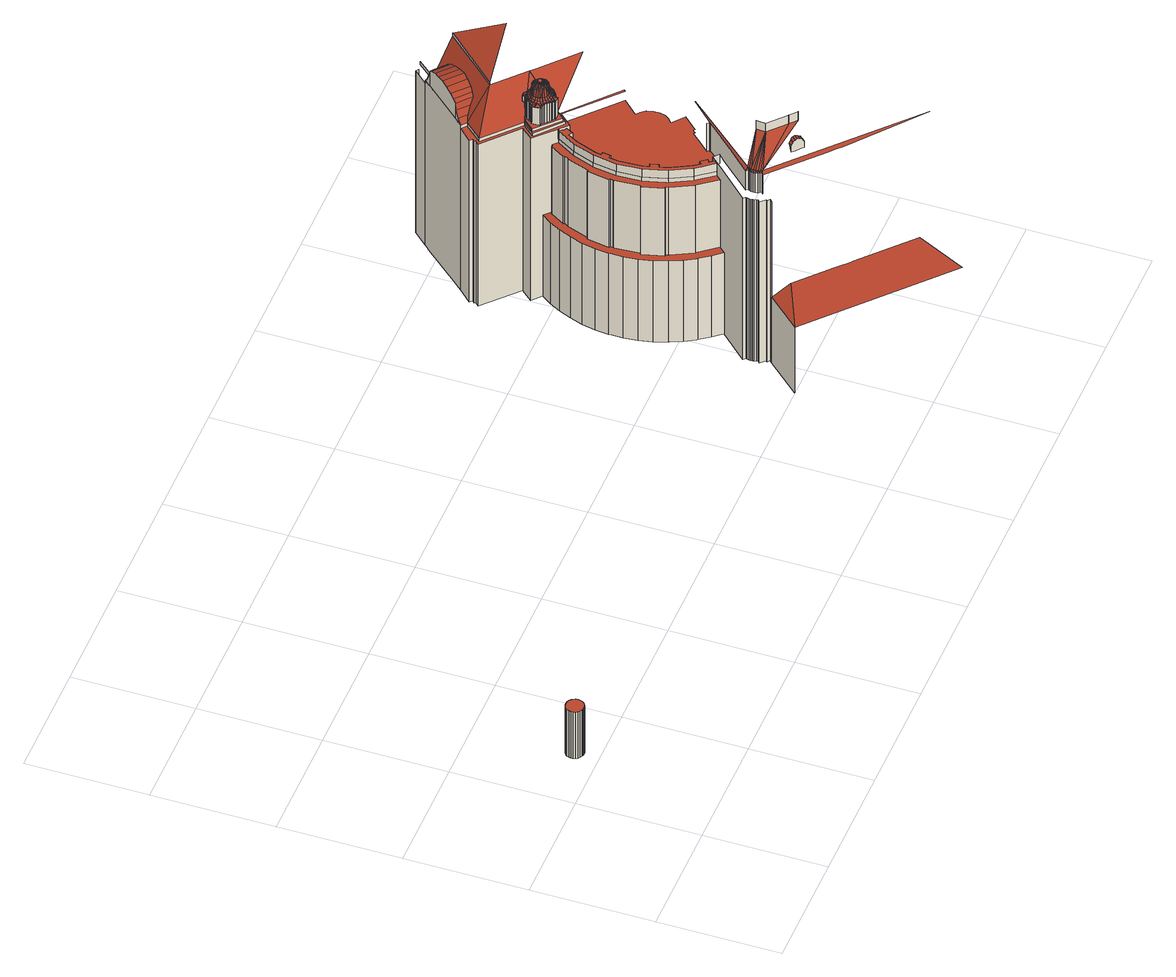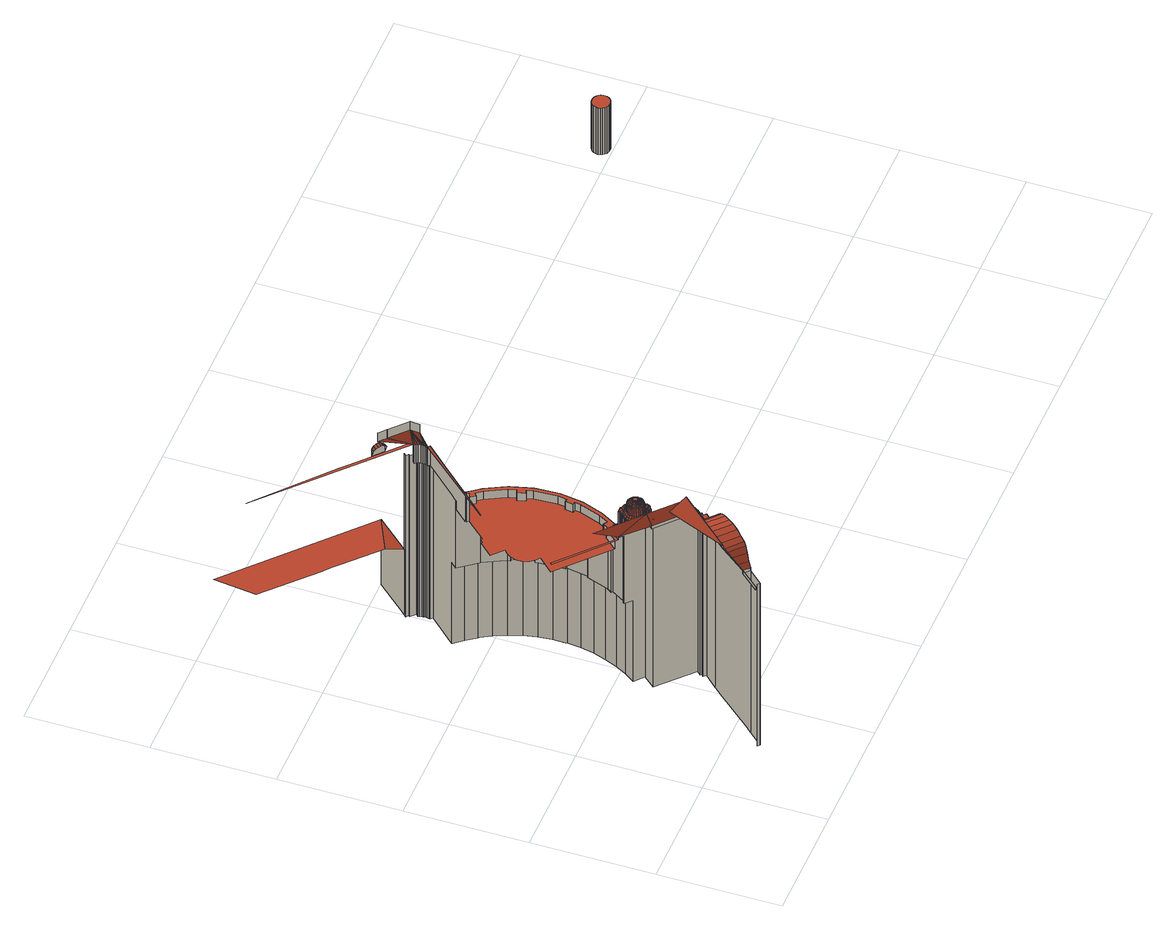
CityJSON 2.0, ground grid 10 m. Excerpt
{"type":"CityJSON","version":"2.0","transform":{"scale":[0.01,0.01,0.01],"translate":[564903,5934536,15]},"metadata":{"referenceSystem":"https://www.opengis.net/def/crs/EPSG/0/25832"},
"CityObjects":{
"building1":{"type":"Building","attributes":{"Grundfläche 2D":"1.590623","Grundhöhe NN":"19.062"},"geometry":[{"type":"Solid","lod":"3","boundaries":[[[[0,1,2,3,4,5,6,7,8,9,10,11,12,13,14,15,16,17,18,19,20,21,22,23,24]],[[25,26,4,3]],[[27,28,2,1]],[[28,25,3,2]],[[26,29,5,4]],[[29,30,6,5]],[[30,31,7,6]],[[31,32,8,7]],[[32,33,9,8]],[[33,34,10,9]],[[34,35,11,10]],[[35,36,12,11]],[[36,37,13,12]],[[37,38,14,13]],[[38,39,15,14]],[[39,40,16,15]],[[40,41,17,16]],[[41,42,18,17]],[[42,43,19,18]],[[43,44,20,19]],[[44,45,21,20]],[[45,46,22,21]],[[46,47,23,22]],[[47,48,24,23]],[[48,49,0,24]],[[49,27,1,0]],[[46,45,44,43,42,41,40,39,38,37,36,35,34,33,32,31,30,29,26,25,28,27,49,48,47]]]],"semantics":{"surfaces":[{"type":"RoofSurface"},{"type":"WallSurface"},{"type":"GroundSurface"}],"values":[[0,1,1,1,1,1,1,1,1,1,1,1,1,1,1,1,1,1,1,1,1,1,1,1,1,1,2]]}}]},
"building2":{"type":"Building","attributes":{"Grundfläche 2D":"3936.063557","Grundhöhe NN":"15.115"},"children":["building2-1","building2-2","building2-3","building2-4","building2-5","building2-6"],"geometry":[{"type":"MultiSurface","lod":"3","boundaries":[[[50,51,52,53]],[[50,54,51]],[[55,56,57,58,59,60]],[[61,56,55,62]],[[63,64,52,51,65]],[[66,61,62,67]],[[68,69,70,71]],[[70,69,72,73,74,75]],[[76,68,71,77]],[[73,78,79,74]],[[58,76,77,59]],[[78,80,81,79]],[[63,66,67,64]],[[80,82,83,81]],[[82,84,85,83]],[[86,87,88,89]],[[85,84,90,86,89,91]],[[92,93,94,95,96,97]],[[98,99,100,101,102,103]],[[103,102,101,104,105,106]],[[107,108,109,100,99,98]],[[103,110,98]],[[106,111,103]],[[106,105,104,94,93,92]],[[112,113,114,109,108,107]],[[97,115,92]],[[92,116,106]],[[111,110,103]],[[116,111,106]],[[107,117,112]],[[107,98,110,117]],[[115,116,92]],[[118,119,120,114,113,112]],[[117,121,112]],[[112,121,118]],[[122,123,124,120,119,118]],[[125,126,127,128,124,123,122,129]],[[121,130,118]],[[129,122,131,125]],[[118,130,122]],[[122,130,131]],[[132,110,111]],[[132,111,116]],[[132,117,110]],[[132,116,115]],[[132,121,117]],[[133,130,121]],[[134,135,136,137]],[[135,138,139,136]],[[140,141,142,134,137,143]],[[138,144,145,139]],[[131,130,133]],[[146,147,148,141,140,149]],[[133,121,132]],[[145,144,150,151,152,153]],[[154,155,156,157,158,159]],[[160,147,146,161]],[[154,159,162,163]],[[164,165,157,156]],[[166,167,163,162,168,169]],[[151,170,171,152]],[[172,173,166,169,174,175]],[[133,132,176,177]],[[178,179,54,50,180,181,182,183]],[[165,164,184,185,186,187,188,189]],[[190,132,115,191]],[[192,193,194,160,161,195]],[[115,196,191]],[[197,198,187,186]],[[170,199,200,171]],[[201,202,203,204,205,206,207,208]],[[132,190,209,210,211,176]],[[212,213,198,197]],[[214,215,213,212]],[[216,217,172,175,218,219]],[[202,201,220,221]],[[222,223,224,225,226,227,115,97]],[[115,228,229]],[[230,231,206,205]],[[232,233,196,115,229,234]],[[191,209,190]],[[214,235,236,237,238,215]],[[210,209,191,239]],[[240,210,239]],[[191,196,240,239]],[[241,242,216,219,193,192,88,87,243,244,245,246,247,248,249]],[[250,251,252,253,254,199,170,151,150,144,138,135,134,142,141,148,147,160,194,193,219,218,175,174,169,168,162,159,158,157,165,189,188,187,198,213,215,238,237,255,256,257,258,259,260,261,262,263,264]],[[199,254,265,200]],[[242,241,266,267,221,220,268,269]],[[196,233,232,234,270,271,272,273,274,240]],[[230,275,276,231]],[[229,270,234]],[[277,278,273,272,271]],[[279,255,237,236]],[[270,229,277,271]],[[229,228,278,277]],[[207,206,231,276,280,281,282,283,284,285,286,287,288,289,290,291,292,293,279,236,235,214,212,197,186,185,184,164,156,155,154,163,167,166,173,172,217,216,242,269,268,220,201,208]],[[294,295,127,126,125,296,297,298,299,300,301,302,303]],[[254,253,304,265]],[[305,280,276,275]],[[279,293,292,257,256,255]],[[302,247,246,303]],[[306,281,280,305]],[[253,252,307,304]],[[308,309,310,311]],[[300,299,298,297,296,125,131,312,313,314]],[[309,315,316,310]],[[292,291,290,259,258,257]],[[315,317,318,316]],[[317,319,320,318]],[[289,260,259,290]],[[319,321,322,320]],[[288,261,260,289]],[[323,324,325,326]],[[307,252,251,250,327,328]],[[329,308,311,330]],[[331,282,281,306]],[[332,329,330,333]],[[334,335,336,337]],[[338,339,335,334]],[[326,325,340,341]],[[287,262,261,288]],[[264,285,284,283,342,343,344,345,346,332,333,327,250]],[[286,263,262,287]],[[285,264,263,286]],[[326,347,323]],[[348,321,324,323]],[[349,350,351,352,341,340,353,354]],[[355,342,331,306,305,275,230,205,204,203,202,221,267,266,241,249,248,247,302,301,336,335,339,356,357,358,359,360,361,362,363,364,365,366,367,368,369,370,371,372,373,374,375,376,377,378,379,380,381]],[[342,283,282,331]],[[317,315,309,308,329,332,346,345,344,382,383,384,385,386,387,388,389,390,349,354,353,340,325,324,321,319]],[[350,349,390,391]],[[344,343,342,355,392,382]],[[341,393,394,347,326]],[[381,380,379,384,383,382,392,355]],[[384,379,378,385]],[[395,396,341,352,351,350,391,397]],[[396,395,397,398,394,393,341]],[[385,378,377,386]],[[391,390,389,397]],[[399,400,322,321,348,401,402,403,404,405,406,407,408,409,410]],[[347,411,412,413,323]],[[414,415,394,398,397]],[[406,405,404,403,402,401,348,323,413]],[[416,417,412,411,347]],[[416,418,417]],[[407,419,420,408]],[[413,421,407,406]],[[419,422,423,420]],[[424,425,421,413]],[[422,426,427,423]]],"semantics":{"surfaces":[{"type":"WallSurface"},{"type":"RoofSurface"}],"values":[0,1,0,0,0,0,0,0,0,0,0,0,0,0,0,0,0,0,0,0,0,1,1,0,0,1,1,1,1,1,1,1,0,1,1,0,0,1,1,1,1,1,1,1,1,1,1,0,0,0,0,1,0,1,0,0,0,0,0,0,0,0,0,1,0,1,0,1,0,0,0,0,0,0,0,0,1,1,0,1,1,0,0,1,0,0,1,0,0,0,0,1,1,0,0,0,1,0,0,0,0,0,0,0,0,1,0,0,0,0,0,0,0,0,0,0,0,0,0,0,0,0,0,0,0,1,0,0,1,0,1,0,0,1,0,0,1,1,0,0,0,1,1,1,0,1,0,0,0,0,0]}}]},
"building2-1":{"type":"BuildingInstallation","parents":["building2"],"geometry":[{"type":"MultiSurface","lod":"3","boundaries":[[[428,429,430,431,432,433,434]],[[435,428,434,436]],[[437,435,436,438]],[[439,437,438,440]],[[433,432,441,442]],[[443,444,445,446,447,448,440,449]],[[448,439,440]],[[450,451,452,453,454,455,449,440,438,436,434,433,442]],[[442,441,450]],[[455,443,449]]],"semantics":{"surfaces":[{"type":"RoofSurface"},{"type":"WallSurface"}],"values":[0,0,0,0,0,0,0,1,1,1]}}]},
"building2-2":{"type":"BuildingInstallation","parents":["building2"],"geometry":[{"type":"MultiSurface","lod":"3","boundaries":[[[456,392,343,457,458,459,460,461,462,463,464,465,466,467,468,469,470,471,472,473,474,475,476,477,478,479,480,481,482,483,484,485,486,487,488,489,490,491,492]],[[342,331,457,343]],[[331,306,458,457]],[[306,305,459,458]],[[305,275,460,459]],[[275,230,461,460]],[[230,205,462,461]],[[205,204,203,202,465,464,463,462]],[[202,221,466,465]],[[221,267,266,241,469,468,467,466]],[[241,249,470,469]],[[472,471,493,494]],[[471,470,249,493]],[[473,472,494,495]],[[495,496,474,473]],[[475,474,496,497]],[[476,475,497,498]],[[477,476,498,499]],[[499,500,478,477]],[[479,478,500,501]],[[501,502,480,479]],[[481,480,502,503]],[[482,481,503,504]],[[483,482,504,505]],[[505,506,484,483]],[[485,484,506,507]],[[507,508,486,485]],[[487,486,508,509]],[[488,487,509,510]],[[489,488,510,511]],[[490,489,511,512]],[[491,490,512,513]],[[514,381,456,492]],[[513,514,492,491]],[[355,392,456,381]],[[342,343,392,355]]],"semantics":{"surfaces":[{"type":"RoofSurface"},{"type":"WallSurface"}],"values":[0,1,1,1,1,1,1,1,1,1,1,1,1,1,1,1,1,1,1,1,1,1,1,1,1,1,1,1,1,1,1,1,1,1,1,1]}}]},
"building2-3":{"type":"BuildingInstallation","parents":["building2"],"geometry":[{"type":"MultiSurface","lod":"3","boundaries":[[[515,516,517,518,519,520,521,522,523]],[[524,525,526,348,323,527]],[[524,523,522,521,526,525]],[[402,401,348,526,521,520]]],"semantics":{"surfaces":[{"type":"RoofSurface"},{"type":"WallSurface"}],"values":[0,0,0,1]}}]},
"building2-4":{"type":"BuildingInstallation","parents":["building2"],"geometry":[{"type":"MultiSurface","lod":"3","boundaries":[[[528,529,530]],[[528,531,532,533]],[[528,533,529]],[[534,535,532,531,536,537]],[[538,539,540]],[[541,542,543,544,545,546]],[[542,541,546,547,548]],[[549,547,546,550,551]],[[545,552,550,546]],[[549,551,553]],[[554,555,553,551,556]],[[557,558,554,556,559]],[[556,551,559]],[[559,550,552]],[[551,550,559]],[[560,534,537,561,562]],[[563,564,565]],[[566,567,563]],[[567,568,563]],[[568,564,563]],[[565,569,530,570,571]],[[569,565,564,572]],[[571,566,565]],[[566,563,565]],[[569,573,530]],[[569,572,574,573]],[[575,576,577,578,579]],[[577,580,581,582,583,578]],[[584,585,586,587,588,579]],[[589,590,591,584,592,593]],[[593,592,584,579,578]],[[585,584,591,594,586]],[[595,596,587,586]],[[597,566,571,598,599]],[[600,601,602,603,604,605]],[[601,600,606,607,602]],[[595,586,594,603,602]],[[602,607,595]],[[608,609,600,605,610]],[[609,611,612,600]],[[612,606,600]],[[613,614,615,616,617,618]],[[615,619,620,621,622,616]],[[623,624,613,618,625,626]],[[617,616,627,628,629,618]],[[626,625,618,629,630,631]],[[631,632,633,634,635,626]],[[636,637,623,626,635,634]],[[597,638,567,566]],[[599,639,640,641,597]],[[642,643,644,645,646,647]],[[647,648,642]],[[649,650,647,646,651,652]],[[653,648,647]],[[643,642,648,654]],[[655,656,643,654,657,658]],[[659,660,644,643,656,655]],[[531,528,530,573,661]],[[537,536,531,661,662]],[[662,661,663,664]],[[661,573,574,663]],[[664,665,666,667,662]],[[662,667,562,561,537]],[[638,668,567]],[[567,668,669,568]],[[560,670,671,672,673,674,675,676,677,678,679,680,681,682,683,684,685,686,687,688,689,690,691,692,693,694,695,696,697,698,699,700,701,702,703,704,529,533,532,535,534]],[[705,630,629,706]],[[707,706,629,628,627]],[[705,708,631,630]],[[633,632,631,708,709,710]],[[658,657,654,711,712,713]],[[714,711,654,648,653]],[[713,715,716,717,718,658]],[[719,720,655,658,718,717]],[[582,581,721,636,634,722]],[[640,723,724,725,641]],[[724,726,727,612,611,725]],[[633,728,729,582,722,634]],[[595,607,596]],[[730,731,714,653,732]],[[716,733,734,735,717]],[[736,589,593,737,729]],[[633,710,736,729,728]],[[738,739,607,606,727]],[[727,606,612]],[[740,741,742,743,734]],[[719,717,735,734,743,744]],[[740,734,733,745,741]],[[741,746,621]],[[621,742,741]],[[627,746,741,745,747,707]],[[621,746,627,616,622]],[[667,748,649,652,749,562]],[[649,748,667,666,750,730]],[[647,650,649,730,732,653]],[[751,668,638,752,753,754]],[[663,574,557,559]],[[559,552,663]],[[664,663,552,545]],[[666,665,664,545,544,543]],[[755,756,659,655,720,719]],[[572,557,574]],[[564,568,669,558,572]],[[558,557,572]],[[752,638,597,641,753]],[[757,753,641,725,608]],[[730,750,666,543,758,731]],[[608,725,609]],[[725,611,609]],[[610,759,608]],[[753,757,608,759,760,754]],[[761,587,596,739,762]],[[579,588,587,761,763,575]],[[607,739,596]],[[729,737,593,578,583,582]],[[764,765,755,719,744,743]],[[742,621,620,766,764,743]],[[767,398,768,769,770,771,772,773,774,775,776,777,778,779,780,781,782,783,784,785,786,787,788,789,790,791,792,793,794,795,796,797,798,799,800,801,802,803,804,805,806,807,808,809,810,811]],[[576,691,577]],[[576,575,693,692]],[[576,692,691]],[[575,763,693]],[[763,694,693]],[[697,696,762,739]],[[695,762,696]],[[763,761,695]],[[695,694,763]],[[761,762,695]],[[691,580,577]],[[721,581,689,688,687,636]],[[687,686,685,623,637,636]],[[689,581,580,690]],[[690,580,691]],[[812,813,814]],[[814,815,812]],[[812,816,813]],[[817,818,819]],[[819,820,821,817]],[[822,819,818,814]],[[540,823,824,825,826]],[[824,827,825]],[[823,540,828]],[[540,829,830,831,832,828]],[[833,834,835,836]],[[837,836,838,839,840]],[[836,835,838]],[[841,842,843,844,845]],[[846,842,841]],[[847,848,846,841]],[[844,849,845]],[[850,845,849,851,852]],[[540,539,829]],[[826,538,540]],[[829,853,830]],[[539,853,829]],[[854,855,555,856,831,830]],[[830,853,854]],[[857,858,816,859]],[[860,861,862,547,549]],[[860,863,861]],[[860,549,553]],[[553,555,855,864,860]],[[864,865,860]],[[865,863,860]],[[861,866,862]],[[867,866,861]],[[861,863,867]],[[862,868,869,548,547]],[[862,870,868]],[[866,870,862]],[[871,872,873]],[[873,874,871]],[[872,875,876,877,873]],[[877,878,873]],[[879,874,873]],[[873,878,879]],[[871,880,820,872]],[[871,881,880]],[[874,881,871]],[[880,821,820]],[[880,882,821]],[[880,881,883,882]],[[854,884,855]],[[853,884,854]],[[855,884,864]],[[885,886,548,869,887,888]],[[888,889,885]],[[890,885,889,891]],[[875,890,891,892,876]],[[869,893,887]],[[868,894,869]],[[894,893,869]],[[887,895,888]],[[887,893,896,895]],[[889,888,897,891]],[[888,895,898,897]],[[813,858,899,822,814]],[[818,815,814]],[[813,816,858]],[[899,858,900,901]],[[857,902,903,904,900,858]],[[848,847,905]],[[843,906,844]],[[907,908,909,905,847]],[[901,910,911,908,907]],[[912,913,914]],[[912,915,913]],[[916,917,912]],[[917,915,912]],[[913,825,827,914]],[[913,918,825]],[[915,918,913]],[[825,919,826]],[[920,919,825]],[[825,921,920]],[[918,921,825]],[[817,922,818]],[[821,923,817]],[[923,922,817]],[[818,922,924,815]],[[925,834,833,926,850,852]],[[927,925,852,928]],[[928,852,929]],[[852,851,929]],[[930,931,834,925]],[[930,925,927]],[[835,834,932,838]],[[933,834,931,934]],[[933,935,834]],[[935,932,834]],[[892,891,936,876]],[[897,937,891]],[[891,938,936]],[[937,938,891]],[[876,939,877]],[[936,939,876]],[[940,849,941]],[[849,844,941]],[[941,844,906]],[[942,943,851,849]],[[940,944,849]],[[944,942,849]],[[916,912,914,837,840]],[[840,945,916]],[[839,946,840]],[[946,945,840]],[[945,947,916]],[[947,917,916]],[[882,923,821]],[[870,948,868]],[[948,894,868]],[[949,950,911,910]],[[910,901,900]],[[951,910,900]],[[951,900,904]],[[949,910,951]],[[952,908,953]],[[908,911,953]],[[953,911,954]],[[950,954,911]],[[909,908,955]],[[952,955,908]],[[943,956,851]],[[957,878,877]],[[877,939,957]],[[838,958,839]],[[959,946,839]],[[864,884,960,865]],[[919,538,826]],[[961,853,539]],[[962,884,853]],[[963,935,933]],[[964,936,938,965]],[[937,897,966]],[[967,820,819,968,969]],[[968,819,822,970,971]],[[969,968,733,716,967]],[[713,972,967,716,715]],[[872,820,967,972,973]],[[973,972,713]],[[745,733,968,971,970]],[[570,704,703,571]],[[571,703,598]],[[530,529,570]],[[529,704,570]],[[639,701,640]],[[639,599,702,701]],[[598,703,702,599]],[[974,824,823,975,976]],[[832,831,977,978,975,828]],[[554,979,977,831,856,555]],[[668,751,754,974,976,975]],[[669,668,975,978,977]],[[979,554,558,669,977]],[[824,974,827]],[[836,837,980,981,982]],[[980,983,610,605]],[[980,837,983]],[[984,759,983]],[[983,837,914,984]],[[983,759,610]],[[914,827,974,985,984]],[[984,985,974,754,760,759]],[[981,980,605,604,603,982]],[[828,975,823]],[[614,682,615]],[[619,615,682,681]],[[613,684,614]],[[684,683,614]],[[614,683,682]],[[685,684,613,624,623]],[[619,681,680,620]],[[701,723,640]],[[699,724,723,700]],[[699,698,727,726,724]],[[700,723,701]],[[698,697,738,727]],[[739,738,697]],[[673,672,646,645,644]],[[672,651,646]],[[671,651,672]],[[644,660,673]],[[675,674,660,659]],[[670,651,671]],[[652,651,670]],[[670,560,562,749,652]],[[673,660,674]],[[677,676,675,659,756,755]],[[680,679,764,766,620]],[[755,765,677]],[[678,765,679]],[[679,765,764]],[[677,765,678]],[[986,833,836,982,987]],[[833,986,926]],[[988,989,845,850,990]],[[989,988,590,589]],[[603,594,986,987,982]],[[591,990,991,594]],[[988,990,591]],[[591,590,988]],[[594,991,986]],[[850,926,991,990]],[[986,991,926]],[[841,845,992,993]],[[847,841,993,994,995]],[[845,989,992]],[[996,997,995,710,709,708]],[[736,993,992,589]],[[736,710,995,994,993]],[[992,989,589]],[[907,847,995,997,996]],[[705,706,998,999]],[[707,1000,1001,706]],[[706,1001,998]],[[705,999,708]],[[999,996,708]],[[1000,1002,970,822,899]],[[1002,1000,707,747,745,970]],[[899,901,998,1001,1000]],[[996,999,998,901,907]],[[1003,1004,542,548,886,885]],[[1004,1003,731,758,543,542]],[[711,714,1005,1006,1007]],[[731,1008,1005,714]],[[1009,973,713,712,711]],[[885,890,1005,1008,1003]],[[890,875,1007,1006,1005]],[[1007,875,872,973,1009]],[[1008,731,1003]],[[1007,1009,711]],[[956,929,851]],[[932,958,838]],[[839,958,959]],[[920,921,1010]],[[789,788,787,948,870,866]],[[866,867,790,789]],[[894,948,787,786,893]],[[784,783,782,897,898,895]],[[895,896,893,786,785,784]],[[865,960,884,794,793,792]],[[867,863,865,792,791,790]],[[1011,815,924,922,1012,1013]],[[1014,1015,1012,922,923,882]],[[881,874,879,772,771,770]],[[772,879,878,773]],[[881,770,769,883]],[[768,1014,882,883,769]],[[939,775,774,773,878,957]],[[936,776,775,939]],[[816,812,815,1011,1016]],[[947,945,1017,1018]],[[945,946,959,1019,1020,1017]],[[917,947,1018,1021]],[[803,915,917,1021]],[[1021,804,803]],[[800,920,1010]],[[802,801,800,1010,921,918]],[[920,800,799,919]],[[918,915,803,802]],[[539,797,796,961]],[[538,798,797,539]],[[799,798,538,919]],[[961,796,795,962,853]],[[795,794,884,962]],[[934,1022,933]],[[963,933,1022,1023]],[[1024,932,935,963,1023,1025]],[[958,1026,1019,959]],[[958,932,1024,1026]],[[897,782,781,966]],[[778,777,964,965]],[[777,776,936,964]],[[780,779,778,965,938,937]],[[966,781,780,937]],[[857,859,816,1016,1027]],[[1027,902,857]],[[1028,1029,810,809]],[[1029,1030,395,398,767,811,810]],[[806,805,393]],[[1031,1028,809,808,807,806,393,396]]],"semantics":{"surfaces":[{"type":"RoofSurface"},{"type":"WallSurface"}],"values":[0,0,0,0,0,0,0,0,0,0,0,0,0,0,0,0,0,0,0,0,0,0,0,0,0,0,0,0,0,0,0,0,0,0,0,0,0,0,0,0,0,0,0,0,0,0,0,0,0,0,0,0,0,0,0,0,0,0,0,0,0,0,0,0,0,0,0,0,0,0,0,0,0,0,0,0,0,0,0,0,0,0,0,0,0,0,0,0,0,0,0,0,0,0,0,0,0,0,0,0,0,0,0,0,0,0,0,0,0,0,0,0,0,0,0,0,0,0,0,0,0,0,0,0,0,0,0,0,0,0,0,0,0,0,0,0,0,0,0,0,0,0,0,0,0,0,0,0,0,0,0,0,0,0,0,0,0,0,0,0,0,0,0,0,0,0,0,0,0,0,0,0,0,0,0,0,0,0,0,0,0,0,0,0,0,0,0,0,0,0,0,0,0,0,0,0,0,0,0,0,0,0,0,0,0,0,0,0,0,0,0,0,0,0,0,0,0,0,0,0,0,0,0,0,0,0,0,0,0,0,0,0,0,0,0,0,0,0,0,0,0,0,0,0,0,0,0,0,0,0,0,0,0,0,0,0,0,0,0,0,0,0,0,0,0,0,0,0,0,0,0,0,0,0,0,0,0,0,0,0,0,0,0,0,0,0,0,0,0,0,0,0,0,0,0,0,0,0,0,0,0,0,0,0,0,0,0,0,0,0,0,0,0,0,0,0,0,0,0,0,0,0,0,0,0,0,0,0,0,0,0,0,0,0,0,0,0,0,0,0,0,0,0,0,0,0,0,0,0,0,0,0,0,0,0,0,0,0,0,0,0,0,0,0,0,0,0,0,0,0,0,0,0,0,0,1,1,1,1,1,1,1,1,1,1,1,1,1,1,1,1,1,1,1,1,1,1,1,1,1,1,1,1,1,1,1,1,1,1,1,1,1,1,1,1,1,1,1,1,1,1]}}]},
"building2-5":{"type":"BuildingInstallation","parents":["building2"],"geometry":[{"type":"MultiSurface","lod":"3","boundaries":[[[520,519,518,517,1032,1033,1034]],[[1035,1036,1034,1033,1032]],[[1037,1036,1035,1038]],[[1039,1037,1038,1040,1041]],[[1042,1039,1041,1043]],[[1044,1042,1043,1045]],[[1046,1047,1048,1044,1045]],[[1049,1050,1051,1048,1047,1046,1052]],[[1036,1037,1039,1042,1044,1048,1051,403,402,520,1034]]],"semantics":{"surfaces":[{"type":"RoofSurface"},{"type":"WallSurface"}],"values":[0,0,0,0,0,0,0,0,1]}}]},
"building2-6":{"type":"BuildingInstallation","parents":["building2"],"geometry":[{"type":"MultiSurface","lod":"3","boundaries":[[[1053,413,406,1054,1055,1056]],[[1057,1051,1050,1049,1052,1058,1059,1060]],[[1056,1055,1054,1057,1060]],[[404,403,1051,1057,1054,406,405]]],"semantics":{"surfaces":[{"type":"RoofSurface"},{"type":"WallSurface"}],"values":[0,0,0,1]}}]}
},
"vertices":[
[203,1073,878],[196,1090,878],[186,1104,878],[172,1116,878],[156,1123,878],[138,1126,878],[120,1125,878],[103,1120,878],[88,1110,878],[76,1097,878],[67,1081,878],[63,1063,878],[63,1046,878],[68,1028,878],[76,1013,878],[89,1000,878],[104,990,878],[121,985,878],[139,984,878],[156,987,878],[173,995,878],[186,1006,878],[197,1021,878],[203,1038,878],[206,1055,878],[172,1116,406],[156,1123,406],[196,1090,406],[186,1104,406],[138,1126,406],[120,1125,406],[103,1120,406],[88,1110,406],[76,1097,406],[67,1081,406],[63,1063,406],[63,1046,406],[68,1028,406],[76,1013,406],[89,1000,406],[104,990,406],[121,985,406],[139,984,406],[156,987,406],[173,995,406],[186,1006,406],[197,1021,406],[203,1038,406],[206,1055,406],[203,1073,406],
[4749,1007,676],[4996,1278,676],[4996,1278,12],[4749,1007,12],[5112,1171,751],[4962,1362,12],[4962,1362,1652],[4965,1364,1652],[4982,1379,1652],[4982,1379,12],[4965,1364,12],[5002,1322,1652],[5002,1322,12],[5014,1296,1652],[5014,1296,12],[4996,1278,1652],[4994,1313,1652],[4994,1313,12],[4976,1391,1652],[4972,1405,1652],[4972,1405,12],[4976,1391,12],[4970,1413,1652],[4969,1419,1652],[4969,1419,12],[4970,1413,12],[4981,1379,1652],[4981,1379,12],[4969,1420,1652],[4969,1420,12],[4968,1433,1652],[4968,1433,12],[4969,1447,1652],[4969,1447,12],[4972,1461,1652],[4972,1461,12],[4976,1474,1652],[4957,1492,1652],[4957,1492,12],[4976,1474,12],[4973,1463,1652],[4973,1463,12],[5069,1384,1847],[5069,1384,1772],[5069,1384,1652],[5052,1367,1652],[5052,1367,1772],[5052,1367,1847],[5047,1427,1847],[5047,1427,1772],[5047,1427,1652],[5052,1410,1652],[5052,1410,1772],[5052,1410,1847],[5059,1396,1652],[5059,1396,1772],[5059,1396,1847],[5047,1444,1847],[5047,1444,1772],[5047,1444,1652],[5070,1430,1858],[5073,1412,1858],[5050,1460,1847],[5050,1460,1772],[5050,1460,1652],[5088,1382,1858],[5080,1396,1858],[5069,1447,1858],[5056,1475,1847],[5056,1475,1772],[5056,1475,1652],[5071,1465,1858],[5065,1487,1847],[5065,1487,1772],[5065,1487,1652],[5048,1501,1847],[5048,1501,1772],[5048,1501,1652],[5063,1489,1652],[5063,1489,1847],[5076,1482,1858],[5082,1497,1858],[5218,1405,2128],[5223,1483,2128],[4943,2075,837],[4908,2181,837],[4908,2181,12],[4943,2075,12],[4884,2292,837],[4884,2292,12],[4989,1974,12],[4989,1974,837],[4945,2071,837],[4945,2071,12],[4871,2405,837],[4871,2405,12],[5043,1880,12],[5043,1880,837],[5040,1886,837],[5040,1886,12],[4871,2508,837],[4871,2520,837],[4871,2520,12],[4871,2508,12],[4990,2117,1523],[4943,2290,1523],[4942,2294,1523],[4942,2294,837],[4943,2290,837],[4990,2117,837],[5104,1795,837],[5104,1795,12],[5001,2120,837],[5001,2120,1523],[4953,2299,1523],[4953,2299,837],[5007,2099,1523],[5006,2104,1523],[5006,2104,837],[5007,2099,837],[4882,2632,837],[4882,2632,12],[5097,1919,1523],[5009,2094,1523],[5009,2094,837],[5097,1919,837],[5218,1405,2215],[5223,1483,2215],[5433,877,751],[5388,919,751],[5789,62,676],[5909,441,751],[5503,813,751],[5474,840,751],[4953,2305,1523],[4941,2503,1523],[4941,2508,1523],[4941,2508,837],[4941,2503,837],[4953,2305,837],[5355,1279,2128],[5358,1276,2128],[5171,1718,12],[5171,1718,837],[5168,1722,837],[5168,1722,12],[5359,1276,2128],[4941,2509,1523],[4941,2509,837],[4905,2742,837],[4905,2742,12],[5058,2118,1523],[5058,2118,1564],[5054,2134,1564],[5021,2255,1564],[5007,2308,1564],[5007,2308,1523],[5021,2255,1523],[5054,2134,1523],[5357,1277,2128],[5357,1277,2215],[5355,1279,2215],[4945,2536,1523],[4945,2536,837],[4932,2538,1523],[4932,2538,837],[5217,1766,1523],[5101,1914,1523],[5101,1914,837],[5217,1766,837],[5144,1948,1523],[5144,1948,1564],[5352,1090,1847],[5403,1043,1847],[5456,994,1847],[5502,952,1847],[5543,914,1847],[6115,439,1858],[5419,1221,2128],[5418,1221,2128],[4996,2506,1564],[4996,2506,1523],[5414,1225,2128],[5381,1256,2128],[5416,1224,2128],[4960,2711,1523],[4962,2724,1523],[4962,2724,837],[4960,2711,837],[5358,1276,2215],[5359,1276,2215],[5255,1805,1564],[5255,1805,1523],[5217,1766,1652],[5277,1829,1652],[5286,1838,1652],[5302,1855,1652],[5302,1855,1564],[5286,1838,1564],[5277,1829,1564],[5091,3123,837],[5076,3101,837],[5033,3039,837],[4982,2947,837],[4939,2847,837],[4975,2722,837],[5040,2897,837],[5041,2903,837],[5044,2907,837],[5065,2941,837],[5056,2947,837],[5128,3065,837],[5137,3059,837],[5145,3068,837],[5146,3070,837],[4939,2847,12],[5223,1846,1564],[5185,1895,1564],[5185,1895,1523],[5223,1846,1523],[5418,1222,2128],[5418,1222,2215],[5416,1224,2215],[5414,1225,2215],[5381,1256,2215],[5025,2700,1564],[5025,2700,1523],[5418,1221,2215],[5419,1221,2215],[4975,2722,1523],[5025,2701,1523],[5091,2879,1523],[5183,3031,1523],[5185,3033,1523],[5149,3068,1523],[5146,3070,1523],[5145,3068,1523],[5137,3059,1523],[5128,3065,1523],[5056,2947,1523],[5065,2941,1523],[5044,2907,1523],[5041,2903,1523],[5040,2897,1523],[5328,1798,1652],[5297,1765,1652],[5260,1726,1847],[5297,1765,1847],[5328,1798,1847],[5344,1816,1847],[5444,1922,1847],[5444,1922,1564],[5344,1815,1564],[5344,1815,1652],[4982,2947,12],[5025,2701,1564],[5091,2879,1564],[5033,3039,12],[4826,3535,1658],[4856,3566,1658],[4856,3566,12],[4826,3535,12],[5451,1916,1851],[5496,1968,1850],[5625,2114,1847],[4847,3575,1658],[4847,3575,12],[4864,3594,1658],[4864,3594,12],[4845,3612,1658],[4845,3612,12],[4943,3718,1658],[4943,3718,12],[4984,3681,1688],[4984,3681,1658],[4857,3538,1658],[4857,3538,1688],[5091,3123,12],[5076,3101,12],[5101,3283,1658],[5101,3283,12],[5183,3031,1564],[5018,3192,1658],[5018,3192,12],[5445,1937,1847],[5445,1937,1564],[5437,1928,1564],[5437,1928,1847],[5431,1950,1847],[5431,1950,1564],[5138,3288,1658],[5138,3288,1688],[5185,3033,1564],[5185,3033,1643],[5185,3033,1658],[5149,3068,1658],[5146,3070,1658],[5108,3546,2010],[4943,3718,1688],[5048,3187,1658],[5048,3187,1688],[5097,3242,1688],[5130,3279,1688],[5130,3279,1658],[5097,3242,1658],[5187,3032,1564],[5469,1992,1564],[5479,2003,1564],[5493,2018,1564],[5530,2058,1564],[5546,2076,1564],[5579,2112,1564],[5590,2101,1564],[5600,2112,1564],[5613,2125,1564],[5625,2114,1564],[5625,2115,1564],[5729,2225,1564],[5631,2310,1564],[5664,2337,1564],[5690,2375,1564],[5705,2424,1564],[5704,2475,1564],[5687,2523,1564],[5658,2560,1564],[5625,2585,1564],[5742,2709,1564],[5346,3068,1564],[5254,2969,1564],[5253,2968,1564],[5245,2976,1564],[5208,3011,1564],[5187,3032,1658],[5245,2976,1658],[5253,2968,1658],[5254,2969,1658],[5346,3068,1658],[5742,2709,1658],[5754,2722,1658],[5336,3095,1658],[5254,3004,1658],[5254,3004,1688],[5187,3032,1643],[5153,3290,1711],[5352,3325,2010],[5328,3103,1688],[5144,3281,1688],[5336,3095,1688],[5337,3113,1712],[4996,3777,12],[4968,3746,12],[4968,3746,1688],[4996,3777,1688],[5262,4075,1688],[5274,4089,1688],[5292,4109,1688],[5312,4131,1688],[5312,4131,1658],[5312,4131,12],[5292,4109,12],[5274,4089,12],[5311,3769,2010],[5512,3990,2010],[5361,4087,1688],[5685,3022,2010],[5391,3289,2010],[5108,3546,2042],[5512,3990,2042],[5525,3568,2263],[5313,4132,1658],[5313,4132,12],[5361,4087,1658],[5416,4244,1658],[5416,4244,12],[5495,4238,1688],[5495,4238,1658],[5436,4228,1658],[5436,4228,12],
[5339,1238,2023],[5334,1241,2019],[5326,1245,2012],[5325,1245,2011],[5324,1245,2010],[5299,1218,2010],[5311,1208,2023],[5354,1227,2027],[5325,1195,2027],[5367,1213,2023],[5339,1182,2023],[5381,1193,2010],[5356,1167,2010],[5305,1250,1986],[5287,1230,1986],[5384,1177,1986],[5384,1179,1988],[5384,1179,1989],[5383,1181,1991],[5381,1191,2006],[5381,1192,2008],[5366,1157,1986],[5287,1230,1917],[5299,1218,1917],[5311,1208,1916],[5339,1182,1917],[5356,1167,1917],[5366,1157,1916],
[5208,3011,1643],[5183,3031,1643],[5091,2879,1643],[5025,2701,1643],[5025,2700,1643],[4996,2506,1643],[5007,2308,1643],[5021,2255,1643],[5054,2134,1643],[5058,2118,1643],[5144,1948,1643],[5185,1895,1643],[5223,1846,1643],[5255,1805,1643],[5277,1829,1643],[5249,1866,1643],[5273,1884,1643],[5235,1933,1643],[5211,1915,1643],[5172,1966,1643],[5089,2130,1643],[5071,2196,1643],[5099,2203,1643],[5081,2271,1643],[5053,2263,1643],[5040,2313,1643],[5029,2504,1643],[5040,2580,1643],[5066,2576,1643],[5076,2642,1643],[5051,2646,1643],[5057,2692,1643],[5121,2864,1643],[5168,2944,1643],[5197,2926,1643],[5231,2984,1643],[5202,3001,1643],[5249,1866,1564],[5273,1884,1564],[5235,1933,1564],[5211,1915,1564],[5172,1966,1564],[5089,2130,1564],[5071,2196,1564],[5099,2203,1564],[5081,2271,1564],[5053,2263,1564],[5040,2313,1564],[5029,2504,1564],[5040,2580,1564],[5066,2576,1564],[5076,2642,1564],[5051,2646,1564],[5057,2692,1564],[5121,2864,1564],[5168,2944,1564],[5197,2926,1564],[5231,2984,1564],[5202,3001,1564],
[5089,3684,1821],[5092,3683,1826],[5106,3679,1849],[5084,3698,1849],[5076,3706,1849],[4996,3777,1849],[4985,3766,1793],[5027,3729,1793],[5071,3689,1793],[5027,3694,1729],[5010,3710,1729],[4968,3746,1729],[4995,3684,1698],
[5230,3189,2025],[5238,3196,2036],[5229,3192,2025],[5232,3186,2025],[5240,3192,2036],[5239,3194,2036],[5243,3188,2036],[5242,3190,2036],[5234,3184,2025],[5236,3181,2025],[5135,3224,1883],[5134,3224,1883],[5160,3218,1894],[5210,3149,1924],[5222,3140,1924],[5225,3145,1999],[5217,3150,1999],[5212,3154,1999],[5208,3150,1924],[5198,3139,1905],[5215,3127,1905],[5185,3155,1905],[5198,3162,1924],[5197,3163,1924],[5202,3165,1999],[5184,3155,1905],[5189,3179,1924],[5175,3174,1905],[5191,3176,1924],[5195,3179,1999],[5194,3181,1999],[5201,3166,1999],[5246,3186,2036],[5239,3179,2025],[5242,3177,2025],[5213,3198,2018],[5201,3195,2006],[5213,3197,2018],[5213,3199,2018],[5201,3200,2006],[5200,3197,2006],[5215,3188,2018],[5228,3196,2025],[5228,3199,2025],[5203,3184,2006],[5216,3187,2018],[5204,3183,2006],[5258,3228,2025],[5261,3228,2025],[5265,3227,2025],[5270,3240,2018],[5260,3243,2018],[5268,3225,2025],[5271,3224,2025],[5279,3235,2018],[5274,3238,2018],[5261,3255,2006],[5250,3255,2006],[5247,3255,2006],[5249,3243,2018],[5250,3243,2018],[5278,3261,1999],[5272,3262,1999],[5262,3265,1999],[5264,3255,2006],[5274,3252,2006],[5246,3265,1999],[5237,3253,2006],[5240,3240,2018],[5214,3209,2018],[5228,3203,2025],[5228,3206,2025],[5222,3245,2006],[5228,3248,2006],[5234,3252,2006],[5231,3261,1999],[5223,3256,1999],[5217,3253,1999],[5231,3235,2018],[5239,3240,2018],[5212,3236,2006],[5214,3237,2006],[5206,3242,1999],[5223,3228,2018],[5230,3235,2018],[5282,3207,2025],[5282,3203,2025],[5282,3200,2025],[5297,3199,2018],[5296,3204,2018],[5296,3209,2018],[5282,3196,2025],[5281,3193,2025],[5295,3189,2018],[5296,3194,2018],[5280,3213,2025],[5281,3210,2025],[5294,3214,2018],[5293,3220,2018],[5309,3198,2006],[5309,3205,2006],[5308,3212,2006],[5305,3223,2006],[5304,3225,2006],[5298,3234,2006],[5297,3237,2006],[5287,3228,2018],[5290,3224,2018],[5276,3219,2025],[5278,3216,2025],[5201,3211,2006],[5229,3209,2025],[5230,3213,2025],[5217,3219,2018],[5256,3159,2018],[5266,3161,2018],[5262,3175,2025],[5258,3174,2025],[5255,3174,2025],[5255,3159,2018],[5258,3147,2006],[5245,3161,2018],[5246,3160,2018],[5252,3174,2025],[5248,3175,2025],[5255,3146,2006],[5269,3148,2006],[5275,3165,2018],[5267,3161,2018],[5271,3149,2006],[5282,3154,2006],[5268,3177,2025],[5265,3176,2025],[5220,3178,2018],[5227,3170,2018],[5209,3171,2006],[5218,3161,2006],[5222,3158,2006],[5229,3153,2006],[5235,3164,2018],[5192,3212,1999],[5191,3196,1999],[5251,3184,2036],[5253,3184,2036],[5255,3184,2036],[5259,3184,2036],[5261,3185,2036],[5264,3186,2036],[5265,3187,2036],[5267,3188,2036],[5268,3190,2036],[5270,3192,2036],[5272,3196,2036],[5272,3198,2036],[5272,3200,2036],[5272,3203,2036],[5272,3205,2036],[5271,3209,2036],[5269,3211,2036],[5268,3213,2036],[5267,3214,2036],[5265,3216,2036],[5263,3217,2036],[5261,3218,2036],[5259,3218,2036],[5257,3219,2036],[5255,3219,2036],[5253,3219,2036],[5250,3218,2036],[5248,3217,2036],[5244,3215,2036],[5241,3212,2036],[5240,3210,2036],[5239,3208,2036],[5238,3204,2036],[5237,3200,2036],[5238,3198,2036],[5314,3225,1999],[5318,3214,1999],[5319,3198,1999],[5312,3229,1999],[5306,3240,1999],[5304,3242,1999],[5271,3139,1999],[5274,3140,1999],[5286,3146,1999],[5256,3137,1999],[5294,3151,1999],[5299,3155,1999],[5293,3162,2006],[5284,3155,2006],[5284,3171,2018],[5280,3168,2018],[5273,3221,2025],[5283,3232,2018],[5232,3216,2025],[5234,3218,2025],[5222,3228,2018],[5236,3221,2025],[5239,3223,2025],[5288,3244,2006],[5286,3246,2006],[5242,3148,2006],[5240,3139,1999],[5244,3148,2006],[5309,3167,1999],[5301,3172,2006],[5294,3164,2006],[5292,3253,1999],[5277,3251,2006],[5242,3225,2025],[5244,3226,2025],[5302,3175,2006],[5307,3185,2006],[5293,3184,2018],[5291,3179,2018],[5287,3175,2018],[5316,3182,1999],[5307,3187,2006],[5316,3185,1999],[5236,3164,2018],[5245,3176,2025],[5236,3150,2006],[5194,3219,1999],[5203,3216,2006],[5205,3224,2006],[5197,3228,1999],[5274,3182,2025],[5271,3179,2025],[5211,3233,2006],[5232,3142,1999],[5205,3242,1999],[5203,3238,1999],[5251,3228,2025],[5248,3227,2025],[5255,3228,2025],[5278,3187,2025],[5276,3184,2025],[5280,3190,2025],[5328,3103,1712],[5327,3122,1712],[5323,3118,1712],[5321,3117,1712],[5313,3109,1712],[5307,3104,1712],[5296,3095,1712],[5293,3093,1712],[5293,3092,1712],[5280,3084,1712],[5280,3082,1712],[5281,3072,1712],[5275,3071,1712],[5224,3070,1712],[5223,3070,1712],[5223,3080,1712],[5214,3085,1712],[5211,3087,1712],[5207,3090,1712],[5199,3096,1712],[5186,3106,1712],[5176,3115,1712],[5173,3118,1712],[5162,3131,1712],[5159,3134,1712],[5152,3143,1712],[5147,3152,1712],[5145,3154,1712],[5124,3153,1712],[5119,3222,1712],[5134,3224,1712],[5135,3224,1712],[5137,3237,1712],[5144,3252,1712],[5145,3254,1712],[5155,3268,1712],[5163,3278,1712],[5165,3280,1712],[5153,3291,1712],[5153,3290,1712],[5144,3281,1712],[5125,3261,1712],[5066,3197,1712],[5253,3023,1712],[5320,3094,1712],[5362,3164,1888],[5347,3175,1894],[5346,3173,1894],[5358,3159,1891],[5367,3172,1883],[5336,3151,1894],[5337,3153,1894],[5326,3157,1905],[5313,3141,1905],[5322,3133,1894],[5335,3176,1905],[5172,3217,1905],[5178,3236,1905],[5168,3241,1894],[5162,3225,1894],[5179,3237,1905],[5172,3216,1905],[5160,3201,1894],[5159,3194,1894],[5171,3195,1905],[5171,3202,1905],[5243,3285,1905],[5242,3296,1894],[5220,3291,1894],[5223,3279,1905],[5205,3269,1905],[5219,3290,1894],[5204,3282,1894],[5198,3278,1894],[5304,3270,1905],[5310,3278,1895],[5304,3283,1894],[5291,3290,1894],[5285,3280,1905],[5311,3277,1895],[5319,3255,1905],[5327,3262,1895],[5289,3291,1894],[5265,3285,1905],[5268,3296,1894],[5266,3296,1894],[5120,3202,1883],[5161,3188,1894],[5164,3171,1894],[5172,3188,1905],[5379,3173,1883],[5351,3196,1894],[5371,3173,1883],[5174,3149,1894],[5179,3144,1894],[5190,3131,1894],[5159,3134,1896],[5167,3164,1894],[5152,3143,1891],[5173,3118,1902],[5162,3131,1898],[5195,3127,1894],[5210,3117,1894],[5176,3115,1902],[5304,3119,1894],[5296,3128,1905],[5302,3118,1894],[5313,3109,1898],[5277,3120,1905],[5280,3109,1894],[5281,3109,1894],[5296,3095,1892],[5307,3104,1897],[5321,3132,1894],[5321,3117,1900],[5335,3130,1900],[5323,3118,1900],[5145,3154,1883],[5235,3120,1905],[5216,3127,1905],[5216,3114,1894],[5232,3108,1894],[5234,3108,1894],[5256,3117,1905],[5256,3105,1894],[5258,3106,1894],[5199,3096,1898],[5190,3103,1900],[5211,3087,1891],[5207,3090,1893],[5223,3080,1883],[5214,3085,1889],[5339,3197,1905],[5349,3218,1894],[5337,3218,1905],[5376,3206,1883],[5366,3219,1887],[5361,3224,1888],[5328,3261,1895],[5297,3293,1898],[5331,3238,1905],[5341,3243,1894],[5334,3254,1894],[5349,3220,1894],[5342,3241,1894],[5180,3262,1894],[5180,3261,1894],[5190,3254,1905],[5163,3278,1912],[5185,3266,1894],[5167,3283,1912],[5155,3268,1912],[5137,3237,1896],[5144,3252,1906],[5145,3254,1907],[5347,3145,1897],[5340,3136,1899],[5349,3147,1896],[5244,3296,1894],[5244,3285,1905],[5266,3313,1885],[5270,3310,1887],[5271,3310,1887],[5262,3318,1887],[5261,3318,1886],[5209,3309,1883],[5211,3327,1883],[5247,3328,1883],[5209,3318,1883],[5280,3084,1883],[5224,3070,1883],[5275,3071,1883],[5293,3092,1890],[5293,3296,1898],[5294,3296,1898],[5288,3299,1894],[5279,3308,1895],[5289,3299,1895],[5181,3295,1907],[5188,3299,1902],[5168,3283,1912],[5186,3106,1902],[5356,3230,1889],[5346,3241,1892],[5361,3225,1889],[5344,3245,1894],[5345,3243,1894],[5346,3242,1892],[5343,3246,1895],[5276,3309,1891],[5293,3093,1891],[5197,3304,1896],[5196,3304,1896],[5147,3152,1884],[5119,3222,1883],[5124,3153,1883],[5209,3327,1883],[5280,3082,1883],[5281,3072,1883],[5223,3070,1883],[5303,3151,1924],[5314,3165,1924],[5304,3153,1924],[5321,3180,1924],[5315,3167,1924],[5291,3142,1924],[5289,3141,1924],[5192,3230,1924],[5187,3213,1924],[5189,3221,1924],[5186,3196,1924],[5186,3203,1924],[5187,3190,1924],[5214,3257,1924],[5220,3261,1924],[5229,3265,1924],[5202,3246,1924],[5201,3245,1924],[5199,3241,1924],[5245,3270,1924],[5231,3266,1924],[5265,3270,1924],[5280,3266,1924],[5263,3270,1924],[5248,3270,1924],[5282,3265,1924],[5295,3258,1924],[5297,3256,1924],[5308,3246,1924],[5317,3231,1924],[5309,3244,1924],[5323,3215,1924],[5318,3229,1924],[5324,3198,1924],[5323,3213,1924],[5321,3183,1924],[5238,3134,1924],[5230,3137,1924],[5256,3132,1924],[5258,3132,1924],[5273,3134,1924],[5241,3134,1924],[5275,3135,1924],[5144,3252,1907],[5358,3159,1798],[5347,3145,1767],[5349,3147,1773],[5335,3130,1733],[5340,3136,1747],[5367,3172,1827],[5181,3295,1754],[5168,3283,1720],[5196,3304,1784],[5188,3299,1766],[5167,3283,1719],[5211,3327,1834],[5209,3327,1832],[5209,3309,1807],[5209,3318,1820],[5197,3304,1785],[5379,3173,1842],[5066,3197,1688],[5253,3023,1688],[5320,3094,1688],[5125,3261,1688],
[5135,3696,1868],[5134,3697,1868],[5017,3801,1868],[5171,3720,1886],[5045,3832,1886],[5090,3882,1901],[5223,3763,1901],[5131,3929,1909],[5236,3775,1903],[5269,3806,1909],[5170,3972,1901],[5305,3851,1901],[5210,4018,1886],[5340,3902,1886],[5365,3945,1868],[5350,3958,1868],[5243,4054,1868],[5347,3999,1849],[5345,4001,1849],[5262,4075,1849],[5377,3973,1849],
[5360,4077,1700],[5292,4109,1729],[5341,4065,1729],[5358,4050,1729],[5274,4089,1793],[5370,3996,1812],[5370,3996,1811],[5366,4007,1793]
]}
